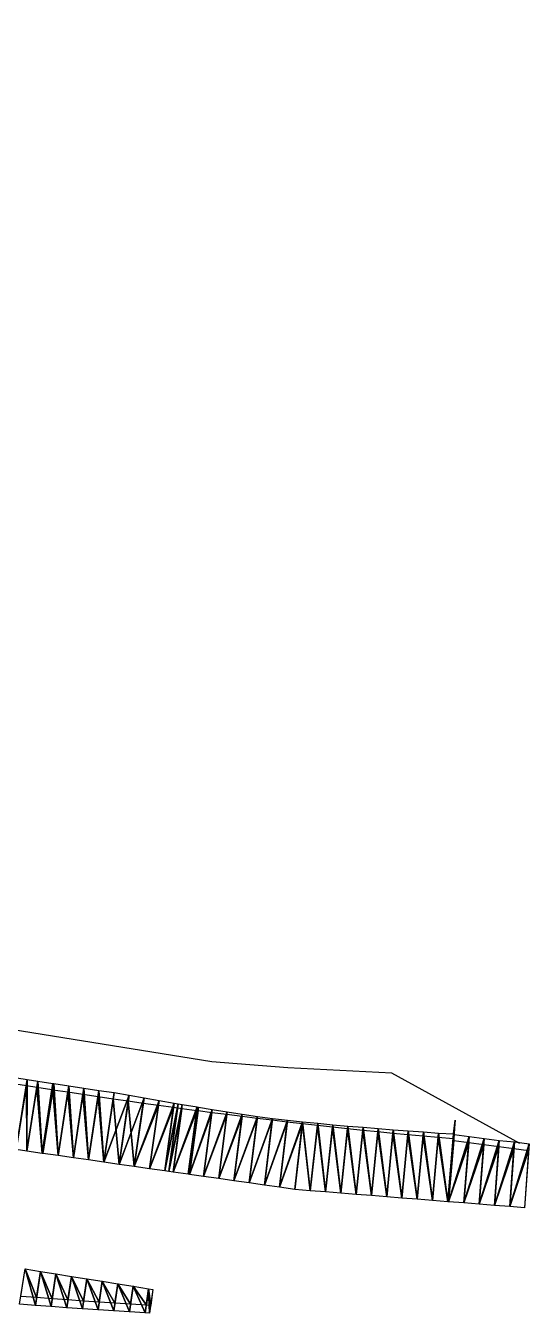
# Model space of a CAD drawing. Header units: metres. Extents: x 1882598 to 1885460, y 3171405 to 3171756.
# Drawn here: x 1884443 to 1884475.1, y 3171527.3 to 3171610.4 of the extents above; entities that cross this region are included whole.
import ezdxf

# ---------------------------------------------------------------- set-up
doc = ezdxf.new("R2010")
doc.units = ezdxf.units.M
doc.header["$MEASUREMENT"] = 0
doc.layers.add('00DR-R_HTA_Cl A', color=7, linetype='Continuous', true_color=0xcc0000)
doc.layers.add('Triangles surfaces projet', color=7, linetype='Continuous', true_color=0x848484)

msp = doc.modelspace()

# ---------------------------------------------------------------- linework, layer by layer
at = {"layer": '00DR-R_HTA_Cl A'}
msp.add_polyline3d([(1884474.923, 3171538.231, 151.553), (1884466.633, 3171542.768, 150.231), (1884459.923, 3171543.1, 150.188), (1884455.015, 3171543.499, 150.408), (1884305.041, 3171567.617, 149.86), (1884301.965, 3171568.264, 150.033), (1884294.126, 3171571.412, 150.29), (1884284.148, 3171573.469, 150.247), (1884275.049, 3171575.164, 150.223), (1884267.316, 3171576.703, 150.284), (1884261.119, 3171578.138, 150.314), (1884244.06, 3171583.571, 149.844), (1884240.424, 3171584.486, 149.763), (1884232.902, 3171586.519, 149.756), (1884221.492, 3171588.982, 149.993), (1884219.336, 3171587.253, 149.943), (1884211.396, 3171588.405, 150.219), (1884206.944, 3171589.932, 150.611), (1884143.037, 3171606.619, 149.729), (1884142.069, 3171607.454, 149.847), (1884140.625, 3171609.798, 149.801), (1884140.798, 3171610.401, 149.853)], dxfattribs=at)
at = {"layer": 'Triangles surfaces projet'}
for points in [[(1884443.019, 3171541.964, 151.73), (1884442.366, 3171537.827, 151.886), (1884442.336, 3171542.072, 151.725), (1884443.019, 3171541.964, 151.73)], [(1884443.081, 3171542.359, 151.365), (1884442.366, 3171537.827, 151.536), (1884442.399, 3171542.468, 151.36), (1884443.081, 3171542.359, 151.365)], [(1884442.366, 3171537.827, 151.536), (1884443.081, 3171542.359, 151.365), (1884443.056, 3171537.728, 151.541), (1884442.366, 3171537.827, 151.536)], [(1884443.763, 3171542.25, 151.37), (1884443.056, 3171537.728, 151.541), (1884443.081, 3171542.359, 151.365), (1884443.763, 3171542.25, 151.37)], [(1884443.763, 3171542.25, 151.37), (1884444.041, 3171537.588, 151.548), (1884443.056, 3171537.728, 151.541), (1884443.763, 3171542.25, 151.37)], [(1884444.738, 3171542.099, 151.377), (1884444.041, 3171537.588, 151.548), (1884443.763, 3171542.25, 151.37), (1884444.738, 3171542.099, 151.377)], [(1884444.738, 3171542.099, 151.377), (1884444.065, 3171537.584, 151.549), (1884444.041, 3171537.588, 151.548), (1884444.738, 3171542.099, 151.377)], [(1884444.738, 3171542.099, 151.377), (1884444.762, 3171542.095, 151.377), (1884444.065, 3171537.584, 151.549), (1884444.738, 3171542.099, 151.377)], [(1884444.09, 3171537.581, 151.549), (1884444.065, 3171537.584, 151.549), (1884444.762, 3171542.095, 151.377), (1884444.09, 3171537.581, 151.549)], [(1884444.762, 3171542.095, 151.377), (1884444.786, 3171542.091, 151.377), (1884444.09, 3171537.581, 151.549), (1884444.762, 3171542.095, 151.377)], [(1884444.786, 3171542.091, 151.377), (1884445.075, 3171537.44, 151.556), (1884444.09, 3171537.581, 151.549), (1884444.786, 3171542.091, 151.377)], [(1884445.761, 3171541.943, 151.384), (1884445.075, 3171537.44, 151.556), (1884444.786, 3171542.091, 151.377), (1884445.761, 3171541.943, 151.384)], [(1884443.019, 3171541.964, 151.73), (1884443.056, 3171537.728, 151.891), (1884442.366, 3171537.827, 151.886), (1884443.019, 3171541.964, 151.73)], [(1884443.702, 3171541.857, 151.735), (1884443.056, 3171537.728, 151.891), (1884443.019, 3171541.964, 151.73), (1884443.702, 3171541.857, 151.735)], [(1884444.041, 3171537.588, 151.898), (1884443.056, 3171537.728, 151.891), (1884443.702, 3171541.857, 151.735), (1884444.041, 3171537.588, 151.898)], [(1884444.677, 3171541.706, 151.741), (1884444.041, 3171537.588, 151.898), (1884443.702, 3171541.857, 151.735), (1884444.677, 3171541.706, 151.741)], [(1884444.041, 3171537.588, 151.898), (1884444.677, 3171541.706, 151.741), (1884444.065, 3171537.584, 151.899), (1884444.041, 3171537.588, 151.898)], [(1884444.701, 3171541.702, 151.742), (1884444.065, 3171537.584, 151.899), (1884444.677, 3171541.706, 151.741), (1884444.701, 3171541.702, 151.742)], [(1884444.065, 3171537.584, 151.899), (1884444.701, 3171541.702, 151.742), (1884444.09, 3171537.581, 151.899), (1884444.065, 3171537.584, 151.899)], [(1884444.726, 3171541.699, 151.742), (1884444.09, 3171537.581, 151.899), (1884444.701, 3171541.702, 151.742), (1884444.726, 3171541.699, 151.742)], [(1884445.075, 3171537.44, 151.906), (1884444.09, 3171537.581, 151.899), (1884444.726, 3171541.699, 151.742), (1884445.075, 3171537.44, 151.906)], [(1884445.701, 3171541.55, 151.749), (1884445.075, 3171537.44, 151.906), (1884444.726, 3171541.699, 151.742), (1884445.701, 3171541.55, 151.749)], [(1884445.761, 3171541.943, 151.384), (1884446.059, 3171537.3, 151.564), (1884445.075, 3171537.44, 151.556), (1884445.761, 3171541.943, 151.384)], [(1884446.059, 3171537.3, 151.914), (1884445.075, 3171537.44, 151.906), (1884445.701, 3171541.55, 151.749), (1884446.059, 3171537.3, 151.914)], [(1884446.676, 3171541.403, 151.756), (1884446.059, 3171537.3, 151.914), (1884445.701, 3171541.55, 151.749), (1884446.676, 3171541.403, 151.756)], [(1884446.735, 3171541.797, 151.39), (1884446.059, 3171537.3, 151.564), (1884445.761, 3171541.943, 151.384), (1884446.735, 3171541.797, 151.39)], [(1884446.059, 3171537.3, 151.564), (1884446.735, 3171541.797, 151.39), (1884447.044, 3171537.159, 151.571), (1884446.059, 3171537.3, 151.564)], [(1884447.044, 3171537.159, 151.921), (1884446.059, 3171537.3, 151.914), (1884446.676, 3171541.403, 151.756), (1884447.044, 3171537.159, 151.921)], [(1884447.651, 3171541.258, 151.763), (1884447.044, 3171537.159, 151.921), (1884446.676, 3171541.403, 151.756), (1884447.651, 3171541.258, 151.763)], [(1884446.735, 3171541.797, 151.39), (1884447.71, 3171541.655, 151.397), (1884447.044, 3171537.159, 151.571), (1884446.735, 3171541.797, 151.39)], [(1884447.71, 3171541.655, 151.397), (1884448.028, 3171537.019, 151.579), (1884447.044, 3171537.159, 151.571), (1884447.71, 3171541.655, 151.397)], [(1884448.028, 3171537.019, 151.929), (1884447.044, 3171537.159, 151.921), (1884447.651, 3171541.258, 151.763), (1884448.028, 3171537.019, 151.929)], [(1884448.627, 3171541.115, 151.77), (1884448.028, 3171537.019, 151.929), (1884447.651, 3171541.258, 151.763), (1884448.627, 3171541.115, 151.77)], [(1884448.028, 3171537.019, 151.579), (1884447.71, 3171541.655, 151.397), (1884448.685, 3171541.517, 151.404), (1884448.028, 3171537.019, 151.579)], [(1884449.656, 3171541.35, 151.412), (1884448.028, 3171537.019, 151.579), (1884448.685, 3171541.517, 151.404), (1884449.656, 3171541.35, 151.412)], [(1884449.012, 3171536.879, 151.587), (1884448.028, 3171537.019, 151.579), (1884449.656, 3171541.35, 151.412), (1884449.012, 3171536.879, 151.587)], [(1884449.656, 3171541.35, 151.412), (1884450.625, 3171541.177, 151.42), (1884449.012, 3171536.879, 151.587), (1884449.656, 3171541.35, 151.412)], [(1884449.996, 3171536.738, 151.594), (1884449.012, 3171536.879, 151.587), (1884450.625, 3171541.177, 151.42), (1884449.996, 3171536.738, 151.594)], [(1884451.595, 3171541.006, 151.428), (1884449.996, 3171536.738, 151.594), (1884450.625, 3171541.177, 151.42), (1884451.595, 3171541.006, 151.428)], [(1884449.012, 3171536.879, 151.937), (1884448.028, 3171537.019, 151.929), (1884448.627, 3171541.115, 151.77), (1884449.012, 3171536.879, 151.937)], [(1884449.602, 3171540.974, 151.776), (1884449.012, 3171536.879, 151.937), (1884448.627, 3171541.115, 151.77), (1884449.602, 3171540.974, 151.776)], [(1884449.996, 3171536.738, 151.944), (1884449.012, 3171536.879, 151.937), (1884449.602, 3171540.974, 151.776), (1884449.996, 3171536.738, 151.944)], [(1884450.577, 3171540.836, 151.783), (1884449.996, 3171536.738, 151.944), (1884449.602, 3171540.974, 151.776), (1884450.577, 3171540.836, 151.783)], [(1884450.98, 3171536.598, 151.602), (1884449.996, 3171536.738, 151.594), (1884451.595, 3171541.006, 151.428), (1884450.98, 3171536.598, 151.602)], [(1884451.552, 3171540.699, 151.79), (1884449.996, 3171536.738, 151.944), (1884450.577, 3171540.836, 151.783), (1884451.552, 3171540.699, 151.79)], [(1884451.552, 3171540.699, 151.79), (1884450.98, 3171536.598, 151.952), (1884449.996, 3171536.738, 151.944), (1884451.552, 3171540.699, 151.79)], [(1884451.595, 3171541.006, 151.428), (1884452.564, 3171540.839, 151.436), (1884450.98, 3171536.598, 151.602), (1884451.595, 3171541.006, 151.428)], [(1884451.964, 3171536.458, 151.61), (1884450.98, 3171536.598, 151.602), (1884452.564, 3171540.839, 151.436), (1884451.964, 3171536.458, 151.61)], [(1884452.527, 3171540.565, 151.797), (1884450.98, 3171536.598, 151.952), (1884451.552, 3171540.699, 151.79), (1884452.527, 3171540.565, 151.797)], [(1884451.964, 3171536.458, 151.96), (1884450.98, 3171536.598, 151.952), (1884452.527, 3171540.565, 151.797), (1884451.964, 3171536.458, 151.96)], [(1884452.564, 3171540.839, 151.436), (1884452.831, 3171540.793, 151.439), (1884451.964, 3171536.458, 151.61), (1884452.564, 3171540.839, 151.436)], [(1884452.235, 3171536.419, 151.612), (1884451.964, 3171536.458, 151.61), (1884452.831, 3171540.793, 151.439), (1884452.235, 3171536.419, 151.612)], [(1884452.795, 3171540.529, 151.799), (1884451.964, 3171536.458, 151.96), (1884452.527, 3171540.565, 151.797), (1884452.795, 3171540.529, 151.799)], [(1884451.964, 3171536.458, 151.96), (1884452.795, 3171540.529, 151.799), (1884452.235, 3171536.419, 151.962), (1884451.964, 3171536.458, 151.96)], [(1884453.098, 3171540.749, 151.441), (1884452.235, 3171536.419, 151.612), (1884452.831, 3171540.793, 151.439), (1884453.098, 3171540.749, 151.441)], [(1884452.505, 3171536.38, 151.615), (1884452.235, 3171536.419, 151.612), (1884453.098, 3171540.749, 151.441), (1884452.505, 3171536.38, 151.615)], [(1884453.063, 3171540.493, 151.801), (1884452.235, 3171536.419, 151.962), (1884452.795, 3171540.529, 151.799), (1884453.063, 3171540.493, 151.801)], [(1884452.505, 3171536.38, 151.965), (1884452.235, 3171536.419, 151.962), (1884453.063, 3171540.493, 151.801), (1884452.505, 3171536.38, 151.965)], [(1884453.098, 3171540.749, 151.441), (1884454.068, 3171540.586, 151.449), (1884452.505, 3171536.38, 151.615), (1884453.098, 3171540.749, 151.441)], [(1884453.489, 3171536.24, 151.623), (1884452.505, 3171536.38, 151.615), (1884454.068, 3171540.586, 151.449), (1884453.489, 3171536.24, 151.623)], [(1884454.038, 3171540.363, 151.808), (1884452.505, 3171536.38, 151.965), (1884453.063, 3171540.493, 151.801), (1884454.038, 3171540.363, 151.808)], [(1884453.489, 3171536.24, 151.973), (1884452.505, 3171536.38, 151.965), (1884454.038, 3171540.363, 151.808), (1884453.489, 3171536.24, 151.973)], [(1884454.146, 3171540.573, 151.45), (1884453.489, 3171536.24, 151.623), (1884454.068, 3171540.586, 151.449), (1884454.146, 3171540.573, 151.45)], [(1884453.489, 3171536.24, 151.623), (1884454.146, 3171540.573, 151.45), (1884453.567, 3171536.229, 151.623), (1884453.489, 3171536.24, 151.623)], [(1884454.116, 3171540.353, 151.808), (1884453.489, 3171536.24, 151.973), (1884454.038, 3171540.363, 151.808), (1884454.116, 3171540.353, 151.808)], [(1884453.567, 3171536.229, 151.973), (1884453.489, 3171536.24, 151.973), (1884454.116, 3171540.353, 151.808), (1884453.567, 3171536.229, 151.973)], [(1884455.038, 3171540.426, 151.457), (1884453.567, 3171536.229, 151.623), (1884454.146, 3171540.573, 151.45), (1884455.038, 3171540.426, 151.457)], [(1884455.038, 3171540.426, 151.457), (1884454.472, 3171536.1, 151.631), (1884453.567, 3171536.229, 151.623), (1884455.038, 3171540.426, 151.457)], [(1884455.013, 3171540.235, 151.815), (1884453.567, 3171536.229, 151.973), (1884454.116, 3171540.353, 151.808), (1884455.013, 3171540.235, 151.815)], [(1884455.038, 3171540.426, 151.457), (1884456.009, 3171540.268, 151.465), (1884454.472, 3171536.1, 151.631), (1884455.038, 3171540.426, 151.457)], [(1884454.472, 3171536.1, 151.981), (1884453.567, 3171536.229, 151.973), (1884455.013, 3171540.235, 151.815), (1884454.472, 3171536.1, 151.981)], [(1884454.472, 3171536.1, 151.631), (1884456.009, 3171540.268, 151.465), (1884455.456, 3171535.959, 151.638), (1884454.472, 3171536.1, 151.631)], [(1884455.988, 3171540.109, 151.821), (1884454.472, 3171536.1, 151.981), (1884455.013, 3171540.235, 151.815), (1884455.988, 3171540.109, 151.821)], [(1884455.456, 3171535.959, 151.988), (1884454.472, 3171536.1, 151.981), (1884455.988, 3171540.109, 151.821), (1884455.456, 3171535.959, 151.988)], [(1884456.009, 3171540.268, 151.465), (1884456.98, 3171540.113, 151.472), (1884455.456, 3171535.959, 151.638), (1884456.009, 3171540.268, 151.465)], [(1884456.439, 3171535.819, 151.646), (1884455.456, 3171535.959, 151.638), (1884456.98, 3171540.113, 151.472), (1884456.439, 3171535.819, 151.646)], [(1884456.964, 3171539.986, 151.827), (1884455.456, 3171535.959, 151.988), (1884455.988, 3171540.109, 151.821), (1884456.964, 3171539.986, 151.827)], [(1884456.964, 3171539.986, 151.827), (1884456.439, 3171535.819, 151.996), (1884455.456, 3171535.959, 151.988), (1884456.964, 3171539.986, 151.827)], [(1884457.95, 3171539.962, 151.479), (1884456.439, 3171535.819, 151.646), (1884456.98, 3171540.113, 151.472), (1884457.95, 3171539.962, 151.479)], [(1884457.939, 3171539.865, 151.833), (1884456.439, 3171535.819, 151.996), (1884456.964, 3171539.986, 151.827), (1884457.939, 3171539.865, 151.833)], [(1884457.95, 3171539.962, 151.479), (1884457.423, 3171535.679, 151.653), (1884456.439, 3171535.819, 151.646), (1884457.95, 3171539.962, 151.479)], [(1884457.939, 3171539.865, 151.833), (1884457.423, 3171535.679, 152.003), (1884456.439, 3171535.819, 151.996), (1884457.939, 3171539.865, 151.833)], [(1884457.95, 3171539.962, 151.479), (1884458.926, 3171539.849, 151.484), (1884457.423, 3171535.679, 151.653), (1884457.95, 3171539.962, 151.479)], [(1884458.914, 3171539.747, 151.838), (1884457.423, 3171535.679, 152.003), (1884457.939, 3171539.865, 151.833), (1884458.914, 3171539.747, 151.838)], [(1884458.406, 3171535.539, 151.66), (1884457.423, 3171535.679, 151.653), (1884458.926, 3171539.849, 151.484), (1884458.406, 3171535.539, 151.66)], [(1884458.914, 3171539.747, 151.838), (1884458.406, 3171535.539, 152.01), (1884457.423, 3171535.679, 152.003), (1884458.914, 3171539.747, 151.838)], [(1884458.926, 3171539.849, 151.484), (1884459.901, 3171539.738, 151.488), (1884458.406, 3171535.539, 151.66), (1884458.926, 3171539.849, 151.484)], [(1884459.888, 3171539.631, 151.842), (1884458.406, 3171535.539, 152.01), (1884458.914, 3171539.747, 151.838), (1884459.888, 3171539.631, 151.842)], [(1884459.901, 3171539.738, 151.488), (1884459.39, 3171535.398, 151.666), (1884458.406, 3171535.539, 151.66), (1884459.901, 3171539.738, 151.488)], [(1884459.888, 3171539.631, 151.842), (1884459.39, 3171535.398, 152.016), (1884458.406, 3171535.539, 152.01), (1884459.888, 3171539.631, 151.842)], [(1884459.39, 3171535.398, 151.666), (1884459.901, 3171539.738, 151.488), (1884460.876, 3171539.631, 151.492), (1884459.39, 3171535.398, 151.666)], [(1884460.373, 3171535.258, 151.673), (1884459.39, 3171535.398, 151.666), (1884460.876, 3171539.631, 151.492), (1884460.373, 3171535.258, 151.673)], [(1884460.863, 3171539.519, 151.847), (1884459.39, 3171535.398, 152.016), (1884459.888, 3171539.631, 151.842), (1884460.863, 3171539.519, 151.847)], [(1884460.863, 3171539.519, 151.847), (1884460.373, 3171535.258, 152.023), (1884459.39, 3171535.398, 152.016), (1884460.863, 3171539.519, 151.847)], [(1884460.876, 3171539.631, 151.492), (1884461.363, 3171535.172, 151.676), (1884460.373, 3171535.258, 151.673), (1884460.876, 3171539.631, 151.492)], [(1884460.863, 3171539.519, 151.847), (1884461.363, 3171535.172, 152.026), (1884460.373, 3171535.258, 152.023), (1884460.863, 3171539.519, 151.847)], [(1884461.838, 3171539.408, 151.851), (1884461.363, 3171535.172, 152.026), (1884460.863, 3171539.519, 151.847), (1884461.838, 3171539.408, 151.851)], [(1884460.876, 3171539.631, 151.492), (1884461.852, 3171539.53, 151.496), (1884461.363, 3171535.172, 151.676), (1884460.876, 3171539.631, 151.492)], [(1884461.363, 3171535.172, 151.676), (1884461.852, 3171539.53, 151.496), (1884462.353, 3171535.094, 151.68), (1884461.363, 3171535.172, 151.676)], [(1884462.829, 3171539.44, 151.498), (1884462.353, 3171535.094, 151.68), (1884461.852, 3171539.53, 151.496), (1884462.829, 3171539.44, 151.498)], [(1884470.636, 3171538.838, 151.506), (1884470.736, 3171539.721, 151.497), (1884470.583, 3171537.924, 151.575), (1884470.636, 3171538.838, 151.506)], [(1884461.838, 3171539.408, 151.851), (1884462.353, 3171535.094, 152.03), (1884461.363, 3171535.172, 152.026), (1884461.838, 3171539.408, 151.851)], [(1884462.813, 3171539.301, 151.854), (1884462.353, 3171535.094, 152.03), (1884461.838, 3171539.408, 151.851), (1884462.813, 3171539.301, 151.854)], [(1884463.342, 3171535.015, 151.682), (1884462.353, 3171535.094, 151.68), (1884462.829, 3171539.44, 151.498), (1884463.342, 3171535.015, 151.682)], [(1884463.342, 3171535.015, 152.032), (1884462.353, 3171535.094, 152.03), (1884462.813, 3171539.301, 151.854), (1884463.342, 3171535.015, 152.032)], [(1884463.788, 3171539.196, 151.857), (1884463.342, 3171535.015, 152.032), (1884462.813, 3171539.301, 151.854), (1884463.788, 3171539.196, 151.857)], [(1884463.805, 3171539.353, 151.501), (1884463.342, 3171535.015, 151.682), (1884462.829, 3171539.44, 151.498), (1884463.805, 3171539.353, 151.501)], [(1884464.332, 3171534.937, 151.685), (1884463.342, 3171535.015, 151.682), (1884463.805, 3171539.353, 151.501), (1884464.332, 3171534.937, 151.685)], [(1884464.332, 3171534.937, 152.035), (1884463.342, 3171535.015, 152.032), (1884463.788, 3171539.196, 151.857), (1884464.332, 3171534.937, 152.035)], [(1884464.763, 3171539.094, 151.86), (1884464.332, 3171534.937, 152.035), (1884463.788, 3171539.196, 151.857), (1884464.763, 3171539.094, 151.86)], [(1884464.781, 3171539.269, 151.503), (1884464.332, 3171534.937, 151.685), (1884463.805, 3171539.353, 151.501), (1884464.781, 3171539.269, 151.503)], [(1884464.781, 3171539.269, 151.503), (1884465.321, 3171534.858, 151.687), (1884464.332, 3171534.937, 151.685), (1884464.781, 3171539.269, 151.503)], [(1884464.332, 3171534.937, 152.035), (1884464.763, 3171539.094, 151.86), (1884465.321, 3171534.858, 152.037), (1884464.332, 3171534.937, 152.035)], [(1884465.738, 3171538.995, 151.863), (1884465.321, 3171534.858, 152.037), (1884464.763, 3171539.094, 151.86), (1884465.738, 3171538.995, 151.863)], [(1884464.781, 3171539.269, 151.503), (1884465.757, 3171539.189, 151.504), (1884465.321, 3171534.858, 151.687), (1884464.781, 3171539.269, 151.503)], [(1884466.31, 3171534.78, 151.689), (1884465.321, 3171534.858, 151.687), (1884465.757, 3171539.189, 151.504), (1884466.31, 3171534.78, 151.689)], [(1884465.321, 3171534.858, 152.037), (1884465.738, 3171538.995, 151.863), (1884466.31, 3171534.78, 152.039), (1884465.321, 3171534.858, 152.037)], [(1884466.713, 3171538.899, 151.864), (1884466.31, 3171534.78, 152.039), (1884465.738, 3171538.995, 151.863), (1884466.713, 3171538.899, 151.864)], [(1884466.31, 3171534.78, 151.689), (1884465.757, 3171539.189, 151.504), (1884466.733, 3171539.112, 151.505), (1884466.31, 3171534.78, 151.689)], [(1884466.733, 3171539.112, 151.505), (1884467.299, 3171534.701, 151.691), (1884466.31, 3171534.78, 151.689), (1884466.733, 3171539.112, 151.505)], [(1884467.299, 3171534.701, 152.041), (1884466.31, 3171534.78, 152.039), (1884466.713, 3171538.899, 151.864), (1884467.299, 3171534.701, 152.041)], [(1884467.687, 3171538.806, 151.866), (1884467.299, 3171534.701, 152.041), (1884466.713, 3171538.899, 151.864), (1884467.687, 3171538.806, 151.866)], [(1884467.299, 3171534.701, 151.691), (1884466.733, 3171539.112, 151.505), (1884467.709, 3171539.038, 151.506), (1884467.299, 3171534.701, 151.691)], [(1884468.287, 3171534.623, 151.692), (1884467.299, 3171534.701, 151.691), (1884467.709, 3171539.038, 151.506), (1884468.287, 3171534.623, 151.692)], [(1884468.287, 3171534.623, 152.042), (1884467.299, 3171534.701, 152.041), (1884467.687, 3171538.806, 151.866), (1884468.287, 3171534.623, 152.042)], [(1884468.662, 3171538.716, 151.867), (1884468.287, 3171534.623, 152.042), (1884467.687, 3171538.806, 151.866), (1884468.662, 3171538.716, 151.867)], [(1884468.287, 3171534.623, 151.692), (1884467.709, 3171539.038, 151.506), (1884468.685, 3171538.968, 151.506), (1884468.287, 3171534.623, 151.692)], [(1884468.685, 3171538.968, 151.506), (1884469.276, 3171534.544, 151.693), (1884468.287, 3171534.623, 151.692), (1884468.685, 3171538.968, 151.506)], [(1884468.662, 3171538.716, 151.867), (1884469.276, 3171534.544, 152.043), (1884468.287, 3171534.623, 152.042), (1884468.662, 3171538.716, 151.867)], [(1884469.637, 3171538.629, 151.868), (1884469.276, 3171534.544, 152.043), (1884468.662, 3171538.716, 151.867), (1884469.637, 3171538.629, 151.868)], [(1884468.685, 3171538.968, 151.506), (1884469.661, 3171538.901, 151.506), (1884469.276, 3171534.544, 151.693), (1884468.685, 3171538.968, 151.506)], [(1884469.661, 3171538.901, 151.506), (1884470.264, 3171534.466, 151.694), (1884469.276, 3171534.544, 151.693), (1884469.661, 3171538.901, 151.506)], [(1884470.636, 3171538.838, 151.506), (1884470.264, 3171534.466, 151.694), (1884469.661, 3171538.901, 151.506), (1884470.636, 3171538.838, 151.506)], [(1884470.264, 3171534.466, 151.694), (1884470.636, 3171538.838, 151.506), (1884470.583, 3171537.924, 151.575), (1884470.264, 3171534.466, 151.694)], [(1884470.313, 3171534.462, 151.754), (1884470.583, 3171537.924, 151.575), (1884470.683, 3171538.808, 151.567), (1884470.313, 3171534.462, 151.754)], [(1884470.683, 3171538.808, 151.567), (1884471.652, 3171538.672, 151.569), (1884470.313, 3171534.462, 151.754), (1884470.683, 3171538.808, 151.567)], [(1884470.688, 3171539.151, 151.872), (1884470.574, 3171537.819, 151.93), (1884470.611, 3171538.545, 151.868), (1884470.688, 3171539.151, 151.872)], [(1884469.637, 3171538.629, 151.868), (1884470.264, 3171534.466, 152.044), (1884469.276, 3171534.544, 152.043), (1884469.637, 3171538.629, 151.868)], [(1884470.611, 3171538.545, 151.868), (1884470.264, 3171534.466, 152.044), (1884469.637, 3171538.629, 151.868), (1884470.611, 3171538.545, 151.868)], [(1884470.264, 3171534.466, 152.044), (1884470.611, 3171538.545, 151.868), (1884470.574, 3171537.819, 151.93), (1884470.264, 3171534.466, 152.044)], [(1884470.583, 3171537.924, 151.575), (1884470.288, 3171534.464, 151.724), (1884470.264, 3171534.466, 151.694), (1884470.583, 3171537.924, 151.575)], [(1884470.583, 3171537.924, 151.575), (1884470.313, 3171534.462, 151.754), (1884470.288, 3171534.464, 151.724), (1884470.583, 3171537.924, 151.575)], [(1884471.301, 3171534.384, 151.755), (1884470.313, 3171534.462, 151.754), (1884471.652, 3171538.672, 151.569), (1884471.301, 3171534.384, 151.755)], [(1884470.65, 3171538.425, 151.933), (1884470.313, 3171534.462, 152.104), (1884470.574, 3171537.819, 151.93), (1884470.65, 3171538.425, 151.933)], [(1884470.313, 3171534.462, 152.104), (1884470.65, 3171538.425, 151.933), (1884471.621, 3171538.288, 151.936), (1884470.313, 3171534.462, 152.104)], [(1884471.301, 3171534.384, 152.105), (1884470.313, 3171534.462, 152.104), (1884471.621, 3171538.288, 151.936), (1884471.301, 3171534.384, 152.105)], [(1884472.622, 3171538.54, 151.571), (1884471.301, 3171534.384, 151.755), (1884471.652, 3171538.672, 151.569), (1884472.622, 3171538.54, 151.571)], [(1884472.289, 3171534.305, 151.755), (1884471.301, 3171534.384, 151.755), (1884472.622, 3171538.54, 151.571), (1884472.289, 3171534.305, 151.755)], [(1884471.301, 3171534.384, 152.105), (1884471.621, 3171538.288, 151.936), (1884472.591, 3171538.153, 151.938), (1884471.301, 3171534.384, 152.105)], [(1884471.301, 3171534.384, 152.105), (1884472.591, 3171538.153, 151.938), (1884472.289, 3171534.305, 152.105), (1884471.301, 3171534.384, 152.105)], [(1884472.289, 3171534.305, 151.755), (1884472.622, 3171538.54, 151.571), (1884473.592, 3171538.417, 151.572), (1884472.289, 3171534.305, 151.755)], [(1884473.592, 3171538.417, 151.572), (1884473.277, 3171534.227, 151.755), (1884472.289, 3171534.305, 151.755), (1884473.592, 3171538.417, 151.572)], [(1884473.562, 3171538.022, 151.939), (1884472.289, 3171534.305, 152.105), (1884472.591, 3171538.153, 151.938), (1884473.562, 3171538.022, 151.939)], [(1884472.289, 3171534.305, 152.105), (1884473.562, 3171538.022, 151.939), (1884473.277, 3171534.227, 152.105), (1884472.289, 3171534.305, 152.105)], [(1884473.277, 3171534.227, 151.755), (1884473.592, 3171538.417, 151.572), (1884474.565, 3171538.332, 151.571), (1884473.277, 3171534.227, 151.755)], [(1884473.277, 3171534.227, 151.755), (1884474.565, 3171538.332, 151.571), (1884474.264, 3171534.148, 151.755), (1884473.277, 3171534.227, 151.755)], [(1884474.533, 3171537.895, 151.941), (1884473.277, 3171534.227, 152.105), (1884473.562, 3171538.022, 151.939), (1884474.533, 3171537.895, 151.941)], [(1884474.264, 3171534.148, 152.105), (1884473.277, 3171534.227, 152.105), (1884474.533, 3171537.895, 151.941), (1884474.264, 3171534.148, 152.105)], [(1884475.51, 3171538.202, 151.573), (1884474.264, 3171534.148, 151.755), (1884474.565, 3171538.332, 151.571), (1884475.51, 3171538.202, 151.573)], [(1884475.227, 3171534.072, 151.755), (1884474.264, 3171534.148, 151.755), (1884475.51, 3171538.202, 151.573), (1884475.227, 3171534.072, 151.755)], [(1884475.48, 3171537.773, 151.942), (1884474.264, 3171534.148, 152.105), (1884474.533, 3171537.895, 151.941), (1884475.48, 3171537.773, 151.942)], [(1884470.288, 3171534.464, 152.074), (1884470.264, 3171534.466, 152.044), (1884470.574, 3171537.819, 151.93), (1884470.288, 3171534.464, 152.074)], [(1884470.288, 3171534.464, 152.074), (1884470.574, 3171537.819, 151.93), (1884470.313, 3171534.462, 152.104), (1884470.288, 3171534.464, 152.074)], [(1884475.227, 3171534.072, 152.105), (1884474.264, 3171534.148, 152.105), (1884475.48, 3171537.773, 151.942), (1884475.227, 3171534.072, 152.105)], [(1884443.601, 3171527.771, 151.861), (1884442.587, 3171527.849, 151.849), (1884442.939, 3171530.123, 151.804), (1884443.601, 3171527.771, 151.861)], [(1884442.665, 3171528.353, 152.189), (1884442.939, 3171530.123, 152.154), (1884443.678, 3171528.275, 152.201), (1884442.665, 3171528.353, 152.189)], [(1884443.601, 3171527.771, 151.861), (1884442.939, 3171530.123, 151.804), (1884443.935, 3171529.964, 151.816), (1884443.601, 3171527.771, 151.861)], [(1884443.678, 3171528.275, 152.201), (1884442.939, 3171530.123, 152.154), (1884443.935, 3171529.964, 152.166), (1884443.678, 3171528.275, 152.201)], [(1884444.616, 3171527.695, 151.873), (1884443.601, 3171527.771, 151.861), (1884443.935, 3171529.964, 151.816), (1884444.616, 3171527.695, 151.873)], [(1884443.935, 3171529.964, 152.166), (1884444.691, 3171528.198, 152.212), (1884443.678, 3171528.275, 152.201), (1884443.935, 3171529.964, 152.166)], [(1884444.933, 3171529.804, 151.828), (1884444.616, 3171527.695, 151.873), (1884443.935, 3171529.964, 151.816), (1884444.933, 3171529.804, 151.828)], [(1884444.933, 3171529.804, 152.178), (1884444.691, 3171528.198, 152.212), (1884443.935, 3171529.964, 152.166), (1884444.933, 3171529.804, 152.178)], [(1884445.63, 3171527.621, 151.884), (1884444.616, 3171527.695, 151.873), (1884444.933, 3171529.804, 151.828), (1884445.63, 3171527.621, 151.884)], [(1884445.705, 3171528.124, 152.223), (1884444.691, 3171528.198, 152.212), (1884444.933, 3171529.804, 152.178), (1884445.705, 3171528.124, 152.223)], [(1884444.933, 3171529.804, 151.828), (1884445.93, 3171529.644, 151.84), (1884445.63, 3171527.621, 151.884), (1884444.933, 3171529.804, 151.828)], [(1884445.93, 3171529.644, 152.19), (1884445.705, 3171528.124, 152.223), (1884444.933, 3171529.804, 152.178), (1884445.93, 3171529.644, 152.19)], [(1884446.645, 3171527.549, 151.896), (1884445.63, 3171527.621, 151.884), (1884445.93, 3171529.644, 151.84), (1884446.645, 3171527.549, 151.896)], [(1884446.718, 3171528.051, 152.234), (1884445.705, 3171528.124, 152.223), (1884445.93, 3171529.644, 152.19), (1884446.718, 3171528.051, 152.234)], [(1884445.93, 3171529.644, 151.84), (1884446.928, 3171529.485, 151.852), (1884446.645, 3171527.549, 151.896), (1884445.93, 3171529.644, 151.84)], [(1884446.928, 3171529.485, 152.202), (1884446.718, 3171528.051, 152.234), (1884445.93, 3171529.644, 152.19), (1884446.928, 3171529.485, 152.202)], [(1884446.645, 3171527.549, 151.896), (1884446.928, 3171529.485, 151.852), (1884447.66, 3171527.478, 151.907), (1884446.645, 3171527.549, 151.896)], [(1884447.732, 3171527.981, 152.245), (1884446.718, 3171528.051, 152.234), (1884446.928, 3171529.485, 152.202), (1884447.732, 3171527.981, 152.245)], [(1884447.926, 3171529.325, 151.864), (1884447.66, 3171527.478, 151.907), (1884446.928, 3171529.485, 151.852), (1884447.926, 3171529.325, 151.864)], [(1884447.926, 3171529.325, 152.214), (1884447.732, 3171527.981, 152.245), (1884446.928, 3171529.485, 152.202), (1884447.926, 3171529.325, 152.214)], [(1884448.675, 3171527.41, 151.918), (1884447.66, 3171527.478, 151.907), (1884447.926, 3171529.325, 151.864), (1884448.675, 3171527.41, 151.918)], [(1884448.746, 3171527.912, 152.256), (1884447.732, 3171527.981, 152.245), (1884447.926, 3171529.325, 152.214), (1884448.746, 3171527.912, 152.256)], [(1884448.924, 3171529.165, 151.876), (1884448.675, 3171527.41, 151.918), (1884447.926, 3171529.325, 151.864), (1884448.924, 3171529.165, 151.876)], [(1884448.924, 3171529.165, 152.226), (1884448.746, 3171527.912, 152.256), (1884447.926, 3171529.325, 152.214), (1884448.924, 3171529.165, 152.226)], [(1884448.924, 3171529.165, 151.876), (1884449.691, 3171527.344, 151.93), (1884448.675, 3171527.41, 151.918), (1884448.924, 3171529.165, 151.876)], [(1884449.761, 3171527.846, 152.267), (1884448.746, 3171527.912, 152.256), (1884448.924, 3171529.165, 152.226), (1884449.761, 3171527.846, 152.267)], [(1884449.922, 3171529.005, 151.889), (1884449.691, 3171527.344, 151.93), (1884448.924, 3171529.165, 151.876), (1884449.922, 3171529.005, 151.889)], [(1884449.922, 3171529.005, 152.239), (1884449.761, 3171527.846, 152.267), (1884448.924, 3171529.165, 152.226), (1884449.922, 3171529.005, 152.239)], [(1884449.922, 3171529.005, 151.889), (1884450.707, 3171527.28, 151.941), (1884449.691, 3171527.344, 151.93), (1884449.922, 3171529.005, 151.889)], [(1884450.776, 3171527.782, 152.278), (1884449.761, 3171527.846, 152.267), (1884449.922, 3171529.005, 152.239), (1884450.776, 3171527.782, 152.278)], [(1884450.707, 3171527.28, 151.941), (1884449.922, 3171529.005, 151.889), (1884450.921, 3171528.845, 151.901), (1884450.707, 3171527.28, 151.941)], [(1884450.921, 3171528.845, 152.251), (1884450.776, 3171527.782, 152.278), (1884449.922, 3171529.005, 152.239), (1884450.921, 3171528.845, 152.251)], [(1884450.921, 3171528.845, 151.901), (1884450.986, 3171527.263, 151.944), (1884450.707, 3171527.28, 151.941), (1884450.921, 3171528.845, 151.901)], [(1884451.055, 3171527.764, 152.281), (1884450.776, 3171527.782, 152.278), (1884450.921, 3171528.845, 152.251), (1884451.055, 3171527.764, 152.281)], [(1884450.986, 3171527.263, 151.944), (1884450.921, 3171528.845, 151.901), (1884451.196, 3171528.801, 151.904), (1884450.986, 3171527.263, 151.944)], [(1884451.196, 3171528.801, 152.254), (1884451.055, 3171527.764, 152.281), (1884450.921, 3171528.845, 152.251), (1884451.196, 3171528.801, 152.254)]]:
    msp.add_3dface(points, dxfattribs=at)

doc.saveas('drawing.dxf')
